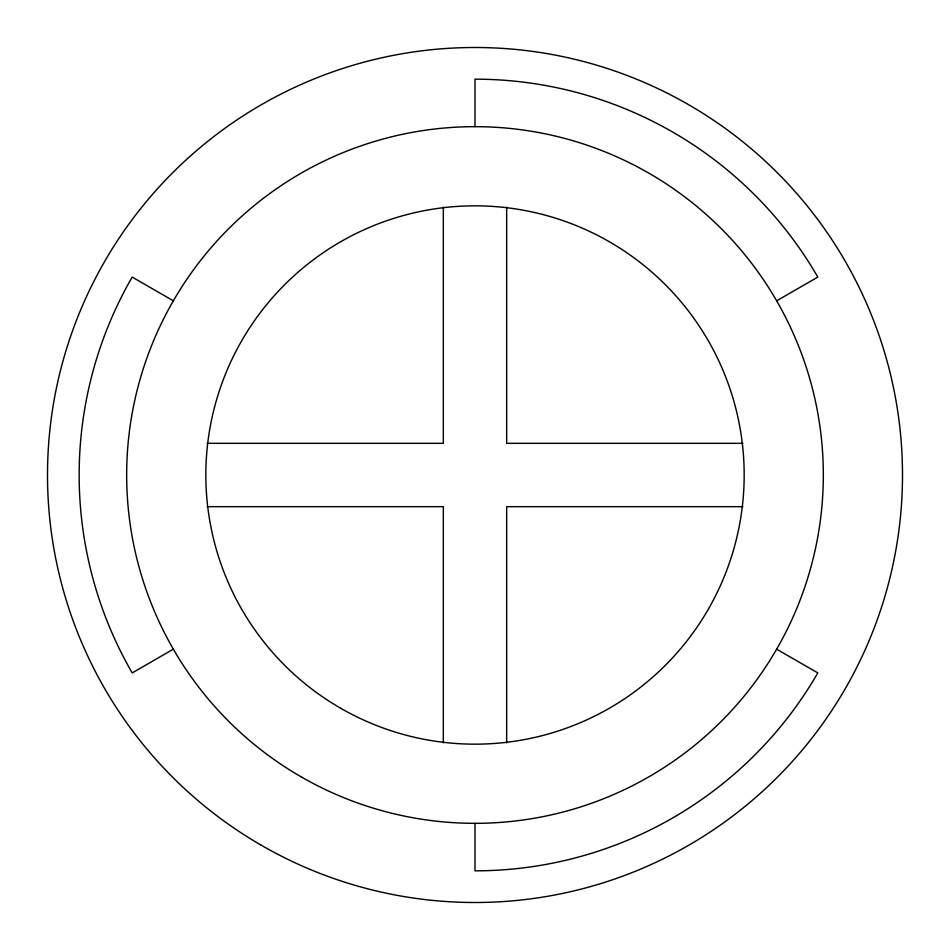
<?xml version="1.0" encoding="UTF-8"?>
<svg xmlns="http://www.w3.org/2000/svg" width="950" height="950" viewBox="0 0 950 950"><rect width="100%" height="100%" fill="white"/><g stroke="black" fill="none" stroke-linecap="round" stroke-linejoin="round"><path stroke-width="1.43" d="M173.339 649.171L132.192 672.921A395.829 395.829 0 0 1 132.192 277.079L173.339 300.829M776.661 300.829L817.807 277.079A395.829 395.829 0 0 0 475 79.171L475 126.671M207.112 443.329L443.329 443.329L443.329 207.112M742.888 443.329L506.671 443.329L506.671 207.112M207.112 506.671L443.329 506.671L443.329 742.888M742.888 506.671L506.671 506.671L506.671 742.888M776.661 649.171L817.807 672.921A395.829 395.829 0 0 1 475 870.829L475 823.329M340.421 708.106A269.171 269.171 0 0 0 744.171 475A269.171 269.171 0 0 0 340.421 241.894A269.171 269.171 0 0 0 340.421 708.106M300.829 776.661A348.329 348.329 0 0 0 823.329 475A348.329 348.329 0 0 0 300.829 173.339A348.329 348.329 0 0 0 300.829 776.661M261.25 845.227A427.5 427.5 0 0 0 902.5 475A427.5 427.5 0 0 0 261.25 104.773A427.5 427.5 0 0 0 261.25 845.227"/></g></svg>
